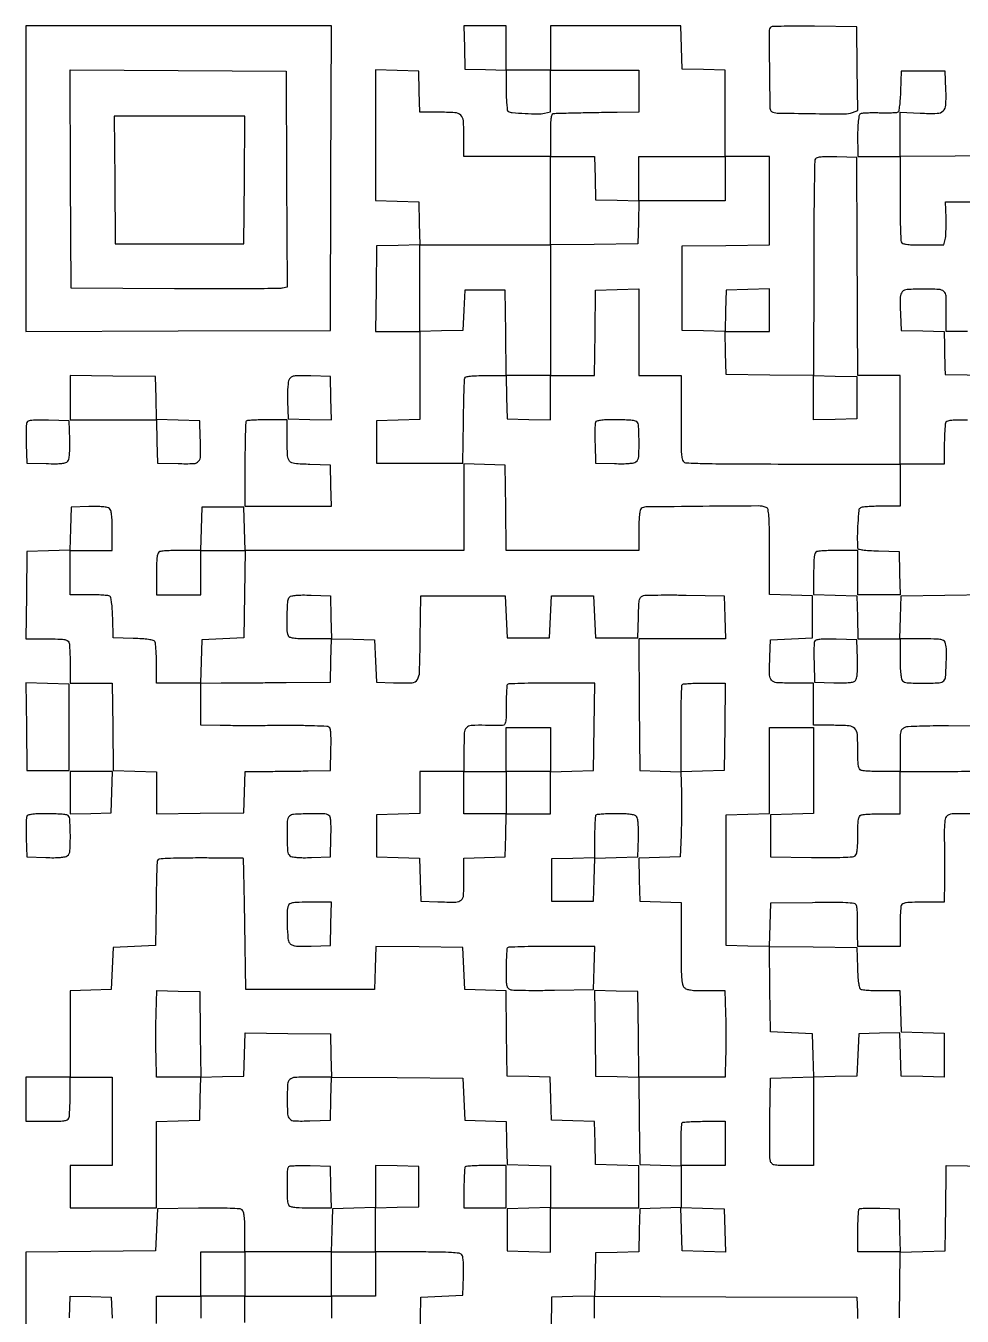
# Model space of a CAD drawing. Extents: x 179 to 1071, y 112 to 1107.
# Drawn here: x 179 to 645, y 465 to 1107 of the extents above; entities that cross this region are included whole.
import ezdxf

# ---------------------------------------------------------------- set-up
doc = ezdxf.new("R2010")
doc.units = 0

msp = doc.modelspace()

# ---------------------------------------------------------------- linework, layer by layer
for points in [[(179, 1030.993714), (179, 954.987428), (254.75, 955.243714), (330.5, 955.5), (330.756286, 1031.25), (331.012572, 1107), (255.006286, 1107), (179, 1107)], [(223.235953, 1030.25), (223.5, 998.5), (255.5, 998.5), (287.5, 998.5), (287.764047, 1030.25), (288.028094, 1062), (255.5, 1062), (222.971906, 1062)], [(462.216168, 1031.25), (462.5, 1020.5), (473.25, 1020.216168), (484, 1019.932337), (484, 1030.966168), (484, 1042), (505.5, 1042), (527, 1042), (527, 1031), (527, 1020), (505.533832, 1020), (484.067663, 1020), (483.783832, 1009.25), (483.5, 998.5), (461.75, 998.230498), (440, 997.960995), (440, 965.480498), (440, 933), (429.019888, 933), (418.039775, 933), (417.769888, 954.25), (417.5, 975.5), (407.5, 975.5), (397.5, 975.5), (397, 965.5), (396.5, 955.5), (385.75, 955.216168), (375, 954.932337), (375, 976.466168), (375, 998), (407.5, 998), (440, 998), (440, 1020), (440, 1042), (450.966168, 1042), (461.932337, 1042)], [(592.5, 922), (592.5, 911.5), (581.75, 911.216168), (571, 910.932337), (571, 922), (571, 933.067663), (581.75, 932.783832), (592.5, 932.5)], [(179.230403, 758.284031), (179.5, 736.5), (190, 736.5), (200.5, 736.5), (200.5, 758), (200.5, 779.5), (189.730403, 779.784031), (178.960806, 780.068061)], [(440, 747), (440, 736), (429, 736), (418, 736), (418, 725.5), (418, 715), (407.5, 715), (397, 715), (397, 725.5), (397, 736), (407.5, 736), (418, 736), (418, 747), (418, 758), (429, 758), (440, 758)], [(201, 725.465017), (201, 714.930034), (211.25, 715.215017), (221.5, 715.5), (221.784983, 725.75), (222.069966, 736), (211.534983, 736), (201, 736)], [(526.784178, 507.715822), (527.068357, 496.931643), (516.284178, 497.215822), (505.5, 497.5), (505.215822, 508.284178), (504.931643, 519.068357), (515.715822, 518.784178), (526.5, 518.5)], [(288, 486), (288, 475), (277, 475), (266, 475), (266, 486), (266, 497), (277, 497), (288, 497)], [(353, 486), (353, 475), (342, 475), (331, 475), (331, 486), (331, 497), (342, 497), (353, 497)]]:
    msp.add_lwpolyline(points, close=True)
for points in [[(647.582645, 910.788231, 0.006827), (642.804805, 910.861823, 0.023663), (639.717063, 910.721018, 0.033714), (637.705135, 910.395734, 0.19692), (636.847958, 909.788231, 0.115445), (636.524351, 908.860149, 0.007585), (636.266219, 906.014355, 0.010675), (636.080714, 902.578609, 0.007755), (636.015313, 898.75), (636, 889), (625, 889), (614, 889), (614, 911), (614, 933), (603.5, 933), (593, 933), (592.92705, 942.75, -0.000647), (592.88953, 948.81367, -0.000071), (592.823521, 962.707812, -0.000087), (592.750184, 979.246562, -0.00007), (592.67705, 997), (592.5, 1041.5), (582.582645, 1041.788231, 0.006827), (577.804805, 1041.861823, 0.023663), (574.717063, 1041.721018, 0.033714), (572.705135, 1041.395734, 0.19692), (571.847958, 1040.788231, 0.137994), (571.514286, 1039.674619, 0.0004), (571.266219, 1024.230501, 0.002308), (571.080091, 1006.744944, 0.001435), (571.015313, 986.230498), (571, 932.960995), (549.25, 933.230498), (527.5, 933.5), (527.216168, 944.25), (526.932337, 955), (537.966168, 955), (549, 955), (549, 965.533832), (549, 976.067663), (538.25, 975.783832), (527.5, 975.5), (527.214647, 965.216527), (526.929295, 954.933054), (516.214647, 955.216527), (505.5, 955.5), (505.5, 976.5), (505.5, 997.5), (527.25, 997.769502), (549, 998.039005), (549, 1020.019502), (549, 1042), (538, 1042), (527, 1042), (527, 1063.466168), (527, 1084.932337), (516.25, 1085.216168), (505.5, 1085.5), (505.216168, 1096.25), (504.932337, 1107), (472.466168, 1107), (440, 1107), (440, 1096), (440, 1085), (429, 1085), (418, 1085), (418, 1096), (418, 1107), (407.466168, 1107), (396.932337, 1107), (397.216168, 1096.25), (397.5, 1085.5), (407.75, 1085.215017), (418, 1084.930034), (418, 1075.024034, 0.008948), (418.068705, 1071.18533, 0.013598), (418.278707, 1067.855671, 0.008177), (418.571186, 1065.120693, 0.227385), (418.948791, 1064.531649, 0.118055), (420.973434, 1063.863956, 0.007059), (427.431858, 1063.414944, 0.00998), (433.786764, 1063.190308, 0.057959), (437.118222, 1063.525966), (440, 1064.158911), (440, 1074.579455), (440, 1085), (462, 1085), (484, 1085), (484, 1074.5), (484, 1064), (473.25, 1063.893392, 0.001529), (462.778203, 1063.757516, 0.001637), (452.543555, 1063.559892, 0.00073), (443.324337, 1063.338211, 0.027555), (441.25, 1063.170664, 0.306634), (440.644542, 1062.628005, 0.032102), (440.283825, 1060.654618, 0.023008), (440.061649, 1057.513024, 0.006149), (440, 1052.5), (440, 1042), (418.5, 1042), (397, 1042), (397, 1051.964816, 0.017666), (396.725975, 1059.717986, 0.189568), (395.396268, 1062.503699, 0.174853), (392.472123, 1063.755722, 0.014587), (384.100725, 1064), (375.069966, 1064), (374.784983, 1074.25), (374.5, 1084.5), (363.75, 1084.783832), (353, 1085.067663), (353, 1052.567663), (353, 1020.067663), (363.75, 1019.783832), (374.5, 1019.5), (374.783485, 1008.784171), (375.06697, 998.068343), (364.283485, 997.784171), (353.5, 997.5), (353.230112, 976.25), (352.960225, 955), (363.980112, 955), (375, 955), (375, 933.033832), (375, 911.067663), (364.25, 910.783832), (353.5, 910.5), (353.5, 900), (353.5, 889.5), (375, 889.5), (396.5, 889.5), (396.741043, 910, -0.002107), (396.867981, 917.947002, -0.00321), (397.051566, 924.845312, -0.001173), (397.261568, 930.779432, -0.081989), (397.459658, 931.75, -0.24754), (398.134755, 932.342737, -0.029117), (400.170236, 932.7068, -0.022676), (403.264783, 932.934426, -0.00702), (407.934783, 933), (417.932337, 933), (418.216168, 922.25), (418.5, 911.5), (429.25, 911.216168), (440, 910.932337), (440, 921.966168), (440, 933), (450.980112, 933), (461.960225, 933), (462.230112, 954.25), (462.5, 975.5), (473.25, 975.783832), (484, 976.067663), (484, 954.533832), (484, 933), (494.5, 933), (505, 933), (505.062014, 922.25, -0.001323), (505.077094, 917.420303, -0.00083), (505.070406, 911.771122, -0.000833), (505.045326, 906.209548, -0.001522), (505.003499, 901.672969, 0.008808), (505.026353, 897.402679, 0.017756), (505.223085, 894.042149, 0.018659), (505.554631, 891.531517, 0.131783), (506.06393, 890.422969, 0.211238), (507.741719, 889.58812, 0.004822), (516.862619, 889.262196, 0.005681), (531.34425, 889.049091, 0.000838), (560.622445, 889), (614, 889), (614, 878.5), (614, 868), (604.75, 867.984687, 0.007973), (601.11529, 867.920704, 0.010919), (597.848127, 867.739564, 0.007887), (595.143791, 867.48734, 0.114724), (594.243623, 867.171729, 0.231987), (593.488544, 865.937995, 0.006502), (592.974144, 859.546135, 0.013925), (592.712166, 852.909356, 0.022782), (592.903193, 847.284983, 0.319638), (593.394267, 846.699891, 0.027463), (595.419919, 846.291631, 0.022213), (598.533309, 845.980665, 0.006834), (603.25, 845.784983), (613.5, 845.5), (613.783832, 834.75), (614.067663, 824), (603.533832, 824), (593, 824), (593, 835), (593, 846), (583.581787, 846, 0.005951), (579.859224, 845.955695, 0.007831), (576.465525, 845.821697, 0.005915), (573.638111, 845.632106, 0.07203), (572.581787, 845.393011, 0.20495), (571.767927, 844.602718, 0.063217), (571.302822, 842.919034, 0.030446), (571.059651, 839.973908, 0.005377), (571, 834.426843), (571, 824.067663), (581.75, 823.783832), (592.5, 823.5), (592.783832, 812.75), (593.067663, 802), (603.533832, 802), (614, 802), (614, 792.2, 0.008695), (614.074295, 787.928253, 0.018472), (614.311224, 784.630442, 0.019349), (614.671932, 782.200304, 0.150969), (615.2, 781.2, 0.187279), (617.56644, 780.157008, 0.011216), (625.5, 779.979027, 0.011216), (633.43356, 780.157008, 0.187279), (635.8, 781.2, 0.182186), (636.648595, 783.075108, 0.008428), (636.98781, 790.18065, 0.012209), (637.032511, 797.131964, 0.087326), (636.393011, 800.418213, 0.209334), (635.5842, 801.237252, 0.060745), (633.828262, 801.699922, 0.029101), (630.743094, 801.941388, 0.004981), (624.859179, 802), (613.932337, 802), (614.216168, 812.75), (614.5, 823.5), (636.25, 823.769502), (658, 824.039005)], [(668.75, 1042.241461), (614, 1041.982922), (614, 1052.980071), (614, 1063.97722), (623.990905, 1063.550944, 0.0158), (632.440041, 1063.457639, 0.1832), (635.456699, 1064.672816, 0.198468), (636.78184, 1067.534735, 0.018994), (636.811708, 1075.383136), (636.5, 1084.5), (625.5, 1084.5), (614.5, 1084.5), (614.211195, 1074.535034, -0.008995), (614.029662, 1070.672525, -0.013587), (613.719904, 1067.319702, -0.008286), (613.343862, 1064.56908, -0.219627), (612.944272, 1063.965558, -0.12288), (612.22537, 1063.736036, -0.006608), (609.820147, 1063.612569, -0.010007), (606.927042, 1063.560319, -0.007106), (603.68248, 1063.612779, 0.008068), (600.42837, 1063.659133, 0.011112), (597.505406, 1063.588634, 0.007951), (595.084146, 1063.437746, 0.119422), (594.286537, 1063.177089, 0.21579), (593.544327, 1062.073742, 0.020242), (593.121065, 1058.748856, 0.018855), (592.890274, 1053.98777, 0.006914), (592.911139, 1047.25), (593, 1042), (603.5, 1042), (614, 1042), (614, 1021.581787, 0.002771), (614.043995, 1013.642891, 0.004125), (614.178303, 1006.696775, 0.001841), (614.363369, 1000.779435, 0.083055), (614.606989, 999.581787, 0.204355), (615.394798, 998.76863, 0.063548), (617.069033, 998.303205, 0.030632), (619.995746, 998.059796, 0.005433), (625.498581, 998), (635.783184, 998), (636.450891, 1000.660357, 0.042452), (636.697369, 1002.177525, 0.008501), (636.859644, 1004.915567, 0.00893), (636.937599, 1008.118159, 0.008227), (636.904758, 1011.410357), (636.690918, 1019.5), (658.095459, 1019.5)], [(647.5, 955), (637, 955), (636.9181, 957.75, -0.00733), (636.896396, 959.18603, -0.002185), (636.904983, 961.378505, -0.002191), (636.936179, 963.841122, -0.002367), (636.988454, 966.240655, 0.018919), (636.916475, 972.600715, 0.207795), (635.811331, 974.83744, 0.165863), (633.290802, 975.824917, 0.011166), (625.451664, 976, 0.01303), (617.501407, 975.792785, 0.199089), (615.070855, 974.633182, 0.183629), (614.071373, 972.051607, 0.01081), (614.203496, 963.496645), (614.5, 955.5), (625.25, 955.216168), (636, 954.932337), (636.086145, 947.716168, 0.001483), (636.13115, 944.696723, 0.001364), (636.195118, 941.591624, 0.001361), (636.267255, 938.822812, 0.004503), (636.336145, 937), (636.5, 933.5), (658.269448, 933.230443)], [(657.5, 758.5), (638.104009, 758.669743, 0.004381), (630.502354, 758.669657, 0.00614), (623.7141, 758.526721, 0.003816), (618.024601, 758.293518, 0.078844), (616.354009, 757.944494, 0.114452), (615.019025, 757.048263, 0.137957), (614.327175, 755.711096, 0.04705), (614.050758, 753.191211, 0.003807), (614, 746.524751), (614, 736), (605.081787, 736, -0.006277), (601.550804, 736.044331, -0.008159), (598.31865, 736.178303, -0.006338), (595.626193, 736.368222, -0.070946), (594.581787, 736.606989, -0.193009), (593.782175, 737.348531, -0.069576), (593.311079, 738.856462, -0.034327), (593.062802, 741.455154, -0.006656), (593, 746.17273, 0.014756), (592.754512, 754.488986, 0.175398), (591.501082, 757.402432, 0.188917), (588.714773, 758.727172, 0.017596), (580.964816, 759), (571, 759), (571, 769.5), (571, 780), (560.519052, 780, -0.01319), (552.49751, 780.211645, -0.203196), (550.066531, 781.397028, -0.179688), (549.071849, 784.034911, -0.009927), (549.204946, 793), (549.5, 801.5), (560, 802), (570.5, 802.5), (570.5, 813), (570.5, 823.5), (559.75, 823.783832), (549, 824.067663), (549, 845.426843, 0.002045), (548.950473, 857.538698, 0.015959), (548.724336, 863.175972, 0.030278), (548.302765, 866.337902, 0.258355), (547.415444, 867.394074, 0.09322), (543.380026, 868.130503, 0.001056), (515.783272, 867.92324, 0.000626), (487.482433, 867.615431, 0.17181), (485.254039, 866.79587, 0.168239), (484.680166, 865.848662, 0.024256), (484.308081, 863.584165, 0.020601), (484.071602, 860.357541, 0.007991), (484, 855.877555), (484, 846), (451.019888, 846), (418.039775, 846), (417.769888, 867.25), (417.5, 888.5), (407.25, 888.784983), (397, 889.069966), (397, 867.534983), (397, 846), (364.5, 845.964286, -0.000035), (351.214032, 845.950614, -0.000037), (338.16875, 845.939063, -0.000035), (326.924583, 845.930727, -0.000168), (320.5, 845.928571, -0.000249), (315.336598, 845.931148, -0.000157), (309.303688, 845.939063, -0.000158), (303.368895, 845.950582, -0.000289), (298.533832, 845.964286), (288.067663, 846), (287.783832, 856.75), (287.5, 867.5), (277, 867.5), (266.5, 867.5), (266.216168, 856.75), (265.932337, 846), (256.547956, 846, 0.005972), (252.838356, 845.955693, 0.007852), (249.455587, 845.821697, 0.005942), (246.63733, 845.632085, 0.07196), (245.581787, 845.393011, 0.205218), (244.76761, 844.601595, 0.063068), (244.30265, 842.913621, 0.030363), (244.059586, 839.960143, 0.005351), (244, 834.393011), (244, 824), (255, 824), (266, 824), (266, 835), (266, 846), (277.019502, 846), (288.039005, 846), (287.769502, 824.25), (287.5, 802.5), (277, 802), (266.5, 801.5), (266.216168, 790.75), (265.932337, 780), (254.966168, 780), (244, 780), (243.984687, 789.75, 0.007309), (243.922789, 793.573123, 0.010173), (243.747767, 796.991726, 0.006962), (243.504905, 799.827893, 0.117226), (243.199653, 800.711195, 0.199883), (242.411, 801.262532, 0.01918), (240.055937, 801.684251, 0.019108), (236.800174, 802.012968, 0.00836), (232.464966, 802.211195), (222.5, 802.5), (222.211195, 812.464966, 0.00836), (222.012968, 816.800174, 0.019108), (221.684251, 820.055937, 0.01918), (221.262532, 822.411, 0.199883), (220.711195, 823.199653, 0.115815), (219.836926, 823.50451, 0.007503), (217.138601, 823.747767, 0.010614), (213.881488, 823.922759, 0.007698), (210.25, 823.984687), (201, 824), (201, 835), (201, 846), (211.5, 846), (222, 846), (222, 855.877555, 0.007338), (221.929856, 860.656693, 0.024225), (221.685107, 863.796518, 0.035268), (221.270619, 865.876046, 0.153904), (220.598888, 866.91793, 0.131045), (219.531013, 867.410422, 0.021654), (217.261689, 867.702985, 0.019679), (214.216702, 867.841811, 0.009753), (210.348888, 867.790375), (201.5, 867.5), (201.216508, 856.783492), (200.933016, 846.066984), (190.216508, 845.783492), (179.5, 845.5), (179.230498, 823.75), (178.960995, 802), (189.373509, 802, -0.005337), (194.952209, 801.940452, -0.030315), (197.9105, 801.697448, -0.062982), (199.600948, 801.232572, -0.205372), (200.393011, 800.418213, -0.07203), (200.632106, 799.361889, -0.005915), (200.821697, 796.534475, -0.007831), (200.955695, 793.140776, -0.005951), (201, 789.418213), (201, 780), (211.480498, 780), (221.960995, 780), (222.230498, 758.25), (222.5, 736.5), (233.25, 736.216168), (244, 735.932337), (244, 725.446666), (244, 714.960995), (265.75, 715.230498), (287.5, 715.5), (287.784983, 725.75), (288.069966, 736), (298.284983, 736.072108, 0.00076), (302.988838, 736.112465, 0.000421), (308.730589, 736.17529, 0.00042), (314.546856, 736.248714, 0.000677), (319.5, 736.322108), (330.5, 736.5), (330.78684, 746.918214, 0.006407), (330.860925, 751.953951, 0.022655), (330.720625, 755.184258, 0.031971), (330.397419, 757.285412, 0.198544), (329.78684, 758.161744, 0.133441), (328.740798, 758.491011, 0.00219), (322.562384, 758.708954, 0.005517), (315.332946, 758.852451, 0.003615), (307, 758.865635, -0.000751), (298.053533, 758.828542, -0.000713), (288.951563, 758.817449, -0.000707), (280.902361, 758.830496, -0.00252), (275.75, 758.872106), (266, 759), (266, 769.5), (266, 780), (276.25, 780.059069, 0.000386), (281.634637, 780.094255, 0.000111), (289.951562, 780.156873, 0.000112), (299.325425, 780.23164, 0.00012), (308.5, 780.309069), (330.5, 780.5), (330.784171, 791.283485), (331.068343, 802.06697), (341.784171, 801.783485), (352.5, 801.5), (353, 791), (353.5, 780.5), (362, 780.204946, 0.017415), (371.138025, 780.206112, 0.254171), (373.822906, 781.789178, 0.129025), (374.89695, 785.474131, 0.003568), (375.230153, 802.264071), (375.5, 823.5), (396.5, 823.5), (417.5, 823.5), (418, 813), (418.5, 802.5), (429, 802.5), (439.5, 802.5), (440, 813), (440.5, 823.5), (451, 823.5), (461.5, 823.5), (462, 813), (462.5, 802.5), (473, 802.5), (483.5, 802.5), (483.784869, 812.7397, -0.004125), (484.012708, 819.054923, -0.045905), (484.354301, 821.550087, -0.13698), (485.045051, 822.814297, -0.140292), (486.284869, 823.523677, -0.054888), (487.84836, 823.730103, -0.002334), (493.430555, 823.824654, -0.003982), (500.05996, 823.853191, -0.002821), (507.5, 823.783977), (526.5, 823.5), (526.783832, 812.75), (527.067663, 802), (505.520167, 802), (483.972671, 802), (484.236336, 769.25), (484.5, 736.5), (494.686339, 736.21572), (504.872678, 735.931439), (505.186339, 725.600723, -0.006256), (505.270926, 720.859818, -0.003528), (505.260987, 715.107184, -0.00352), (505.169124, 709.301933, -0.00576), (505, 704.385003), (504.5, 693.5), (494.216527, 693.214647), (483.933054, 692.929295), (484.216527, 682.214647), (484.5, 671.5), (494.75, 671.215017), (505, 670.930034), (505, 650.536445, 0.002469), (505.055322, 639.332785, 0.015387), (505.288528, 633.598764, 0.027522), (505.721942, 630.189526, 0.152137), (506.571429, 628.571429, 0.116395), (507.813617, 627.803582, 0.044832), (509.799044, 627.333888, 0.027927), (512.793687, 627.073131, 0.007754), (517.509045, 627), (526.875232, 627), (527.187616, 615.75, -0.004056), (527.286888, 610.698016, -0.002552), (527.324862, 604.79375, -0.002561), (527.302819, 598.984411, -0.004692), (527.216168, 594.25), (526.932337, 584), (505.486056, 584), (484.039775, 584), (483.769888, 605.25), (483.5, 626.5), (472.730013, 626.784034), (461.960027, 627.068069), (462.230013, 605.784034), (462.5, 584.5), (473.230591, 584.216365), (483.961183, 583.93273), (484.230591, 562.216365), (484.5, 540.5), (494.75, 540.215017), (505, 539.930034), (505, 529.5), (505, 519.069966), (494.75, 518.784983), (484.5, 518.5), (484.216508, 507.783492), (483.933016, 497.066984), (473.216508, 496.783492), (462.5, 496.5), (462.216508, 485.783492), (461.933016, 475.066984), (451.216508, 474.783492), (440.5, 474.5), (440.236147, 442.25)], [(657.966731, 715.070657, 0.003862), (639.92799, 714.894597, 0.218529), (636.983758, 713.48043, 0.132267), (636.452259, 712.320658, 0.021386), (636.142556, 709.834718, 0.018539), (635.990576, 706.390897, 0.007848), (636.030666, 701.765313, -0.002994), (636.116522, 697.093267, -0.001759), (636.166083, 691.504498, -0.00176), (636.176308, 685.917173, -0.003002), (636.140402, 681.25), (636, 671), (625.606989, 671, 0.005351), (620.039857, 670.940414, 0.030363), (617.086379, 670.69735, 0.063068), (615.398405, 670.23239, 0.205218), (614.606989, 669.418213, 0.07203), (614.367894, 668.361889, 0.005915), (614.178303, 665.534475, 0.007831), (614.044305, 662.140776, 0.005951), (614, 658.418213), (614, 649), (603.5, 649), (593, 649), (592.908652, 651.75, -0.006402), (592.878035, 653.25046, -0.001524), (592.866667, 655.748438, -0.001567), (592.871348, 658.618359, -0.001548), (592.894, 661.5, 0.01082), (592.864371, 664.273556, 0.013945), (592.711041, 666.817056, 0.011729), (592.475907, 668.916089, 0.108142), (592.163458, 669.77083, 0.230835), (591.095657, 670.427224, 0.012869), (587.091254, 670.714879, 0.012029), (580.928303, 670.849989, 0.002701), (570.428109, 670.77083), (549.5, 670.5), (549.215829, 659.716515), (548.931657, 648.93303), (538.215829, 649.216515), (527.5, 649.5), (527.5, 682), (527.5, 714.5), (538.25, 714.783832), (549, 715.067663), (549, 736.533832), (549, 758), (560, 758), (571, 758), (571, 736.533832), (571, 715.067663), (560.25, 714.783832), (549.5, 714.5), (549.5, 704), (549.5, 693.5), (569.902532, 693.254145, 0.003431), (579.161955, 693.206105, 0.009605), (585.649338, 693.341594, 0.007698), (590.347328, 693.602542, 0.156725), (591.652532, 694.12659, 0.156214), (592.282235, 695.113029, 0.032322), (592.683505, 697.159701, 0.023948), (592.927754, 700.164922, 0.008303), (593, 704.515456, -0.006325), (593.062015, 709.417502, -0.033385), (593.309025, 712.093468, -0.068138), (593.778789, 713.640217, -0.195813), (594.581787, 714.393011, -0.070946), (595.626193, 714.631778, -0.006338), (598.31865, 714.821697, -0.008159), (601.550804, 714.955669, -0.006277), (605.081787, 715), (614, 715), (614, 725.5), (614, 736), (634.75, 736.015313, 0.003668), (642.795385, 736.080276, 0.005579), (649.782697, 736.265966, 0.002275)], [(613.763623, 464.217376), (614.027245, 496.934753), (625.263623, 497.217376), (636.5, 497.5), (636.628498, 508.5, -0.000011), (636.686514, 513.456964, -0.000007), (636.754941, 519.28553, -0.000007), (636.822713, 525.044777, -0.000012), (636.878498, 529.769888), (637, 540.039775), (658.25, 539.769888)], [(375.230112, 453.25), (375.5, 474.5), (386, 475), (396.5, 475.5), (396.788859, 484.850715, 0.009044), (396.84141, 488.957683, 0.018924), (396.703614, 492.150171, 0.020746), (396.412685, 494.513859, 0.132968), (395.916414, 495.600715, 0.187865), (394.579487, 496.342704, 0.017968), (390.800518, 496.719338, 0.013237), (384.74328, 496.94316, 0.002616), (373.877555, 497), (353, 497), (353, 507.966168), (353, 518.932337), (363.75, 519.216168), (374.5, 519.5), (374.5, 529.5), (374.5, 539.5), (363.75, 539.783832), (353, 540.067663), (353, 529.567663), (353, 519.067663), (342.25, 518.783832), (331.5, 518.5), (331.216168, 507.75), (330.932337, 497), (309.466168, 497), (288, 497), (288, 506.877555, 0.007431), (287.929625, 511.612619, 0.023668), (287.686183, 514.765909, 0.033485), (287.27857, 516.870358, 0.156203), (286.62212, 517.89865, 0.155745), (285.27761, 518.441468, 0.008655), (280.705807, 518.70418, 0.010005), (274.276081, 518.833319, 0.003345), (264.87212, 518.771094), (244.5, 518.5), (244, 508), (243.5, 497.5), (211.25, 497.236147), (179, 496.972294), (179, 474.952315), (179, 452.932337)], [(243.919286, 461.421391, 0.007755), (243.984687, 465.25), (244, 475), (255, 475), (266, 475), (266, 464)], [(287.955695, 461.859224, 0.005951), (288, 465.581787), (288, 475), (309.5, 475), (331, 475), (331, 464)], [(462, 464.041073), (462, 475.014483), (527.25, 474.757242), (592.5, 474.5), (592.748108, 467, -0.007634), (592.803444, 463.891684, -0.007426)]]:
    msp.add_lwpolyline(points, format="xyb")
for points in [[(549.686013, 1106.35268, 0.200047), (548.846325, 1104.312908, 0.001406), (548.983363, 1085.225695, 0.001195), (549.22153, 1065.992396, 0.255994), (550.104872, 1064.435186, 0.133995), (552.860649, 1063.62131, 0.002001), (569.822311, 1063.336925, 0.002708), (586.424019, 1063.214964, 0.091567), (590.295447, 1063.922229), (592.931048, 1064.924283), (592.715524, 1085.712141), (592.5, 1106.5), (571.436013, 1106.769346, 0.003085), (563.311969, 1106.823103, 0.004901), (556.358056, 1106.758056, 0.001338), (550.324385, 1106.626314, 0.192551)], [(308.758677, 1030.77123), (309.017354, 977.04246), (306.758677, 976.494347, -0.057902), (304.987826, 976.276519, -0.000418), (290.035361, 976.188577, -0.001589), (272.903102, 976.156579, -0.001017), (253, 976.223117), (201.5, 976.5), (201.241383, 1030.758691), (200.982767, 1085.017383), (254.741383, 1084.758691), (308.5, 1084.5)], [(201, 922.019888), (201, 911), (222.466168, 911), (243.932337, 911), (244.216168, 900.25), (244.5, 889.5), (254.722245, 889.215323, 0.013848), (262.5543, 889.214168, 0.210395), (264.951391, 890.349379, 0.179386), (265.934656, 892.971409, 0.009619), (265.795054, 902), (265.5, 910.5), (254.783492, 910.783492), (244.066984, 911.066984), (243.783492, 921.783492), (243.5, 932.5), (222.25, 932.769888), (201, 933.039775)], [(310.01538, 931.028739, 0.089721), (309.593321, 929.72211, 0.014763), (309.31694, 927.072896, 0.015383), (309.175108, 923.826587, 0.011481), (309.211167, 920.243181), (309.5, 911.5), (320.284178, 911.215822), (331.068357, 910.931643), (330.784178, 921.715822), (330.5, 932.5), (320.804214, 932.785558, 0.004805), (314.993862, 932.900817, 0.042938), (312.44983, 932.708127, 0.109092), (311.012545, 932.136149, 0.121424)], [(179.442274, 909.710164, 0.081166), (179.248144, 908.773814, 0.005233), (179.158783, 905.980936, 0.007531), (179.137174, 902.634259, 0.005535), (179.210159, 898.924983), (179.5, 889.5), (189.099013, 889.215609, 0.006919), (193.934286, 889.139302, 0.027023), (196.918097, 889.294874, 0.044369), (198.833212, 889.67274, 0.149751), (199.887872, 890.364894, 0.1305), (200.403112, 891.478955, 0.02258), (200.703385, 893.802758, 0.019663), (200.843411, 896.980927, 0.008898), (200.788859, 901.149285), (200.5, 910.5), (190.232115, 910.785181, 0.005823), (185.049899, 910.868732, 0.025951), (182.012272, 910.724596, 0.043922), (180.172333, 910.376284, 0.236652)], [(288.666667, 910.333333, 0.189545), (288.396201, 909.712325, 0.001277), (288.195833, 903.742708, 0.004756), (288.048097, 896.867578, 0.002993), (288, 888.833333), (288, 868), (309.534983, 868), (331.069966, 868), (330.784983, 878.25), (330.5, 888.5), (320.357794, 888.783793, -0.014077), (312.641261, 889.217345, -0.199184), (310.234082, 890.462909, -0.166903), (309.196349, 893.143851, -0.00925), (309.013655, 902.25), (309, 911), (299.166667, 911, 0.006327), (295.350087, 910.951706, 0.009526), (292.026042, 910.804167, 0.004912), (289.241448, 910.599886, 0.177413)], [(462.428774, 909.674983, 0.081654), (462.239658, 908.758353, 0.005045), (462.154817, 905.970602, 0.007376), (462.136178, 902.631743, 0.005394), (462.210159, 898.924983), (462.5, 889.5), (471.850715, 889.211141, 0.009044), (475.957683, 889.15859, 0.018924), (479.150171, 889.296386, 0.020746), (481.513859, 889.587315, 0.132968), (482.600715, 890.083586, 0.207735), (483.930207, 892.71109, 0.016944), (484.12652, 900.593716, 0.015142), (483.815746, 908.50405, 0.291576), (482.418213, 910.393011, 0.071017), (481.373035, 910.631799, 0.006311), (478.672131, 910.821697, 0.008138), (475.429836, 910.955671, 0.006256), (471.886828, 911, 0.00776), (467.608242, 910.933591, 0.027044), (464.856159, 910.698783, 0.040259), (463.104992, 910.30781, 0.229995)], [(330.783832, 812.75), (331.067663, 802), (320.640821, 802, -0.005326), (315.053621, 802.059521, -0.03028), (312.091792, 802.302479, -0.062919), (310.399526, 802.767294, -0.205485), (309.606989, 803.581787, -0.087289), (308.958739, 806.911679, -0.012666), (309.008637, 813.84559, -0.008837), (309.364128, 820.921051, -0.18133), (310.233397, 822.833397, -0.148826), (311.271169, 823.386818, -0.026578), (313.471245, 823.699745, -0.021344), (316.607967, 823.842445, -0.008138), (320.983397, 823.783397), (330.5, 823.5)], [(571.442274, 800.710164, 0.081166), (571.248144, 799.773814, 0.005233), (571.158783, 796.980936, 0.007531), (571.137174, 793.634259, 0.005535), (571.210159, 789.924983), (571.5, 780.5), (581.099013, 780.215609, 0.006919), (585.934286, 780.139302, 0.027023), (588.918097, 780.294874, 0.044369), (590.833212, 780.67274, 0.149751), (591.887872, 781.364894, 0.1305), (592.403112, 782.478955, 0.02258), (592.703385, 784.802758, 0.019663), (592.843411, 787.980927, 0.008898), (592.788859, 792.149285), (592.5, 801.5), (582.232115, 801.785181, 0.005823), (577.049899, 801.868732, 0.025951), (574.012272, 801.724596, 0.043922), (572.172333, 801.376284, 0.236652)], [(418.666667, 779.333333, 0.177413), (418.400114, 778.758552, 0.004912), (418.195833, 775.973958, 0.009526), (418.048294, 772.649913, 0.006327), (418, 768.833333, -0.00459), (417.948067, 763.176312, -0.03913), (417.703579, 760.652749, -0.115576), (417.173567, 759.416189, -0.226878), (416.25, 758.924124, -0.011235), (415.200775, 758.902233, -0.001572), (413.031004, 758.912543, -0.001796), (410.462142, 758.942055, -0.001525), (407.749161, 758.991246, 0.015482), (400.566127, 758.920981, 0.203232), (398.212161, 757.807756, 0.173068), (397.177175, 755.255888, 0.010642), (397, 746.932612), (397, 736), (386, 736), (375, 736), (375, 725.533832), (375, 715.067663), (364.25, 714.783832), (353.5, 714.5), (353.5, 704), (353.5, 693.5), (364.216508, 693.216508), (374.933016, 692.933016), (375.216508, 682.216508), (375.5, 671.5), (384, 671.204946, 0.009911), (392.962726, 671.07159, 0.179309), (395.601462, 672.064186, 0.203503), (396.787682, 674.491055, 0.013279), (397, 682.484069), (397, 692.930034), (407.25, 693.215017), (417.5, 693.5), (417.783832, 704.25), (418.067663, 715), (429.033832, 715), (440, 715), (440, 725.466168), (440, 735.932337), (450.75, 736.216168), (461.5, 736.5), (461.769502, 758.25), (462.039005, 780), (440.686169, 780, 0.002921), (432.452728, 779.951908, 0.004646), (425.409895, 779.804167, 0.001219), (419.288718, 779.603897, 0.189794)], [(526.769502, 758.25), (526.5, 736.5), (515.75, 736.216168), (505, 735.932337), (505, 757.299502, -0.002919), (505.048092, 765.538437, -0.004643), (505.195833, 772.585895, -0.001218), (505.3961, 778.711254, -0.189801), (505.666667, 779.333333, -0.178606), (506.245648, 779.600209, -0.004501), (509.178645, 779.804167, -0.009096), (512.670413, 779.951724, -0.006011), (516.686169, 780), (527.039005, 780)], [(179.428774, 713.674983, 0.081654), (179.239658, 712.758353, 0.005045), (179.154817, 709.970602, 0.007376), (179.136178, 706.631743, 0.005394), (179.210159, 702.924983), (179.5, 693.5), (188.850715, 693.211141, 0.009044), (192.957683, 693.15859, 0.018924), (196.150171, 693.296386, 0.020746), (198.513859, 693.587315, 0.132968), (199.600715, 694.083586, 0.207735), (200.930207, 696.71109, 0.016944), (201.12652, 704.593716, 0.015142), (200.815746, 712.50405, 0.291576), (199.418213, 714.393011, 0.071017), (198.373035, 714.631799, 0.006311), (195.672131, 714.821697, 0.008138), (192.429836, 714.955671, 0.006256), (188.886828, 715, 0.00776), (184.608242, 714.933591, 0.027044), (181.856159, 714.698783, 0.040259), (180.104992, 714.30781, 0.229995)], [(310.2, 713.8, 0.186516), (309.092457, 711.297106, 0.01448), (308.951839, 703.838575, 0.013873), (309.234832, 696.365601, 0.20596), (310.399285, 694.083586, 0.132968), (311.486141, 693.587315, 0.020746), (313.849829, 693.296386, 0.018924), (317.042317, 693.15859, 0.009044), (321.149285, 693.211141), (330.5, 693.5), (330.788231, 703.417355, 0.006827), (330.861823, 708.195195, 0.023663), (330.721018, 711.282937, 0.033714), (330.395734, 713.294865, 0.19692), (329.788231, 714.152042, 0.135963), (327.14717, 714.954873, 0.010702), (319.734599, 714.980317, 0.009077), (312.237199, 714.709362, 0.184843)], [(462.666667, 714.333333, 0.178489), (462.399823, 713.754766, 0.004541), (462.195833, 710.837021, 0.009138), (462.048278, 707.362473, 0.006042), (462, 703.367165), (462, 693.067663), (451.25, 692.783832), (440.5, 692.5), (440.5, 682), (440.5, 671.5), (451, 671.5), (461.5, 671.5), (461.783492, 682.216508), (462.066984, 692.933016), (472.783492, 693.216508), (483.5, 693.5), (483.788859, 702.850715, 0.009044), (483.84141, 706.957683, 0.018924), (483.703614, 710.150171, 0.020746), (483.412685, 712.513859, 0.132968), (482.916414, 713.600715, 0.15069), (481.902086, 714.26374, 0.036445), (479.917147, 714.680501, 0.025371), (476.954939, 714.928023, 0.008159), (472.544222, 715, 0.006752), (468.966282, 714.951682, 0.010096), (465.843199, 714.804167, 0.005479), (463.235872, 714.599466, 0.175801)], [(244.474955, 691.75, 0.079337), (244.282691, 690.78105, 0.001128), (244.073173, 684.845312, 0.003098), (243.888033, 677.947003, 0.002033), (243.75634, 670), (243.5, 649.5), (233, 649), (222.5, 648.5), (222, 638), (221.5, 627.5), (211.25, 627.215017), (201, 626.930034), (201, 605.465017), (201, 584), (190, 584), (179, 584), (179, 573), (179, 562), (189.393011, 562, 0.005351), (194.960143, 562.059586, 0.030363), (197.913621, 562.30265, 0.063068), (199.601595, 562.76761, 0.205218), (200.393011, 563.581787, 0.07203), (200.632106, 564.638111, 0.005915), (200.821697, 567.465525, 0.007831), (200.955695, 570.859224, 0.005951), (201, 574.581787), (201, 584), (211.5, 584), (222, 584), (222, 562), (222, 540), (211.5, 540), (201, 540), (201, 529.5), (201, 519), (222.5, 519), (244, 519), (244, 540.466168), (244, 561.932337), (254.75, 562.216168), (265.5, 562.5), (265.783492, 573.216508), (266.066984, 583.933016), (276.783492, 584.216508), (287.5, 584.5), (287.784032, 595.269789), (288.068065, 606.039577), (309.284032, 605.769789), (330.5, 605.5), (330.783832, 594.75), (331.067663, 584), (320.650463, 584, 0.011662), (312.778173, 583.816363, 0.179701), (310.324435, 582.772417, 0.191928), (309.229013, 580.406997, 0.013613), (309.027309, 573, 0.013095), (309.223003, 565.529011, 0.191937), (310.303643, 563.182876, 0.186808), (312.714763, 562.190258, 0.012296), (320.375418, 562.216402), (330.5, 562.5), (330.78397, 573.263621), (331.06794, 584.027242), (363.78397, 583.763621), (396.5, 583.5), (397, 573), (397.5, 562.5), (407.716519, 562.215387), (417.933039, 561.930773), (418.216519, 551.215387), (418.5, 540.5), (429.25, 540.216168), (440, 539.932337), (440, 529.5), (440, 519.067663), (429.25, 518.783832), (418.5, 518.5), (418.5, 508), (418.5, 497.5), (429.25, 497.216168), (440, 496.932337), (440, 507.966168), (440, 519), (462, 519), (484, 519), (484, 529.466168), (484, 539.932337), (473.25, 540.216168), (462.5, 540.5), (462.216508, 551.216508), (461.933016, 561.933016), (451.216508, 562.216508), (440.5, 562.5), (440.216508, 573.216508), (439.933016, 583.933016), (429.216508, 584.216508), (418.5, 584.5), (418.230213, 605.715235), (417.960427, 626.930471), (407.730213, 627.215235), (397.5, 627.5), (397, 638), (396.5, 648.5), (374.784029, 648.769408), (353.068057, 649.038815), (352.784029, 638.269408), (352.5, 627.5), (320.5, 627.5), (288.5, 627.5), (287.965202, 660, 0.000608), (287.744669, 672.479198, 0.001003), (287.524285, 683.026562, 0.000063), (287.305806, 692.514268, 0.17361), (287.215202, 692.75, 0.215125), (286.99537, 692.852493, 0.000178), (280.885246, 692.926563, 0.001828), (274.047803, 692.982012, 0.001113), (265.968615, 693, 0.002735), (255.567861, 692.943104, 0.011788), (249.38598, 692.729646, 0.011172), (245.314945, 692.401485, 0.285876)], [(309.606989, 669.418213, 0.086919), (308.969523, 666.156492, 0.013681), (309.020439, 659.591402, 0.011155), (309.400372, 652.982413, 0.138791), (310.266285, 650.650511, 0.12965), (311.363061, 649.760752, 0.072737), (313.024103, 649.285839, 0.035003), (315.774446, 649.111546, 0.005986), (321.016285, 649.209381), (330.5, 649.5), (330.783832, 660.25), (331.067663, 671), (320.640821, 671, 0.005326), (315.053621, 670.940479, 0.03028), (312.091792, 670.697521, 0.062919), (310.399526, 670.232706, 0.205485)], [(418.666667, 648.333333, 0.177367), (418.400127, 647.758713, 0.004928), (418.195833, 644.979555, 0.009542), (418.048294, 641.661661, 0.006339), (418, 637.852385, 0.004092), (418.050292, 631.707166, 0.049378), (418.321395, 629.36104, 0.15067), (418.990052, 628.173487, 0.130227), (420.25, 627.485341, 0.054895), (421.840683, 627.275402, 0.002293), (427.567187, 627.178292, 0.003942), (434.365834, 627.14779, 0.002788), (442, 627.216289), (461.5, 627.5), (461.783832, 638.25), (462.067663, 649), (440.700498, 649, 0.002919), (432.461563, 648.951908, 0.004643), (425.414105, 648.804167, 0.001218), (419.288746, 648.6039, 0.189801)], [(592.788805, 638.535034, 0.00836), (592.987032, 634.199826, 0.019108), (593.315749, 630.944063, 0.01918), (593.737468, 628.589, 0.199883), (594.288805, 627.800347, 0.115711), (595.162416, 627.495518, 0.007543), (597.851123, 627.252233, 0.010646), (601.096937, 627.077243, 0.007727), (604.715017, 627.015313), (613.930034, 627), (614.215017, 616.75), (614.5, 606.5), (625.25, 606.216168), (636, 605.932337), (636, 594.932337), (636, 583.932337), (625.25, 584.216168), (614.5, 584.5), (614.215817, 595.284606), (613.931635, 606.069211), (603.715817, 605.784606), (593.5, 605.5), (593, 595), (592.5, 584.5), (581.75, 584.216168), (571, 583.932337), (571, 561.966168), (571, 540), (560.519052, 540, -0.003689), (553.909746, 540.04877, -0.046635), (551.43623, 540.316854, -0.147729), (550.195751, 540.985695, -0.136351), (549.485341, 542.25, -0.054895), (549.275402, 543.840683, -0.002293), (549.178292, 549.567187, -0.003942), (549.14779, 556.365834, -0.002788), (549.216289, 564), (549.5, 583.5), (560.283485, 583.784171), (571.06697, 584.068343), (570.783485, 594.784171), (570.5, 605.5), (560, 606), (549.5, 606.5), (549.230055, 627.769558), (548.960111, 649.039116), (570.730055, 648.769558), (592.5, 648.5)], [(265.769888, 605.25), (266.039775, 584), (255.053719, 584), (244.067663, 584), (243.783832, 594.25, -0.0047), (243.697217, 598.986655, -0.00256), (243.675316, 604.8035, -0.00255), (243.71349, 610.718417, -0.004045), (243.812989, 615.783193), (244.125978, 627.066386), (254.812989, 626.783193), (265.5, 626.5)], [(527, 551), (527, 540), (516, 540), (505, 540), (505, 550.333333, -0.006022), (505.048276, 554.341612, -0.009111), (505.195833, 557.827083, -0.004516), (505.399803, 560.754503, -0.178563), (505.666667, 561.333333, -0.178563), (506.245497, 561.600197, -0.004516), (509.172917, 561.804167, -0.009111), (512.658388, 561.951724, -0.006022), (516.666667, 562), (527, 562)], [(309.699448, 539.366114, 0.193402), (309.114208, 537.994573, 0.004076), (309.015901, 530.475546, 0.006902), (309.080023, 523.256213, 0.086143), (309.606989, 520.581787, 0.205495), (310.399564, 519.767284, 0.062914), (312.091976, 519.302474, 0.030277), (315.054089, 519.059519, 0.005326), (320.641972, 519), (331.069966, 519), (330.784983, 529.25), (330.5, 539.5), (320.449448, 539.782781, 0.006672), (316.547259, 539.840477, 0.010046), (313.145783, 539.777033, 0.005301), (310.300668, 539.636532, 0.183378)], [(397.666667, 539.333333, 0.177413), (397.400114, 538.758552, 0.004912), (397.195833, 535.973958, 0.009526), (397.048294, 532.649913, 0.006327), (397, 528.833333), (397, 519), (407.5, 519), (418, 519), (418, 529.5), (418, 540), (408.166667, 540, 0.006327), (404.350087, 539.951706, 0.009526), (401.026042, 539.804167, 0.004912), (398.241448, 539.599886, 0.177413)], [(613.783832, 507.75), (614.067663, 497), (603.533832, 497), (593, 497), (593, 507.333333, -0.006326), (593.050742, 511.343969, -0.009524), (593.20576, 514.83701, -0.00491), (593.420396, 517.763196, -0.177417), (593.700461, 518.367127, -0.182377), (594.297812, 518.637197, -0.005798), (597.000338, 518.778463, -0.010544), (600.240283, 518.841782, -0.007041), (603.950461, 518.783794), (613.5, 518.5)]]:
    msp.add_lwpolyline(points, format="xyb", close=True)
msp.add_lwpolyline([(200.784183, 464.284606), (201.068365, 475.069211), (211.284183, 474.784606), (221.5, 474.5), (222, 464)])

doc.saveas('drawing.dxf')
